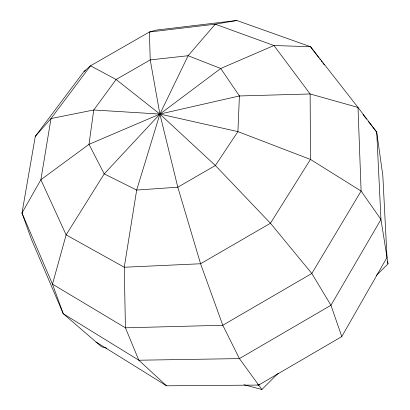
<?xml version="1.0" encoding="UTF-8"?>
<svg xmlns="http://www.w3.org/2000/svg" width="410" height="410" viewBox="0 0 410 410"><rect width="100%" height="100%" fill="white"/><g stroke="black" fill="none" stroke-linecap="round" stroke-linejoin="round"><path stroke-width="0.61" d="M96.063 342.017L166.537 385.805L258.679 385.072L341.786 336.584L387.004 257.439L382.827 175.613L376.723 132.123L358.017 107.44L310.529 46.73L236.842 20.5L155.897 30.166L149.378 32.021L90.538 65.79L84.035 71.412L35.306 136.335L21.981 213.041L31.339 239.097L63.232 313.696L101.608 346.798L106.559 348.116M35.306 136.335L50.999 118.546L90.538 65.79L116.107 79.509L159.89 114.072L215.363 165.496L270.451 223.245L311.815 273.48L330.957 305.271L341.786 336.584M243.955 384.718L261.903 389.5L278.236 373.223M376.226 275.576L388.019 263.82L380.962 219.463L376.723 132.123L368.498 121.601M259.586 384.17L258.679 385.072L257.444 384.744M84.035 71.412L85.69 70.458M236.842 20.5L215.229 24.18L149.378 32.021L150.229 59.906L159.89 114.072L177.807 187.196L200.582 263.758L222.794 325.253L239.409 358.601L261.903 389.5M166.537 385.805L138.816 360.221L63.232 313.696L52.485 284.156L21.981 213.041L40.877 179.729L50.999 118.546L93.741 109.988L159.89 114.072L237.918 131.615L310.472 159.434L361.102 191.05L380.962 219.463L330.957 305.271L239.409 358.601L138.816 360.221L125.429 327.821L124.266 267.238L136.673 190.066L159.89 114.072L188.118 55.729L215.229 24.18L273.941 45.52L310.529 46.73L318.565 57.354M363.019 114.585L366.54 119.095M319.713 58.876L320.482 59.886M321.245 60.895L322.009 61.91M322.778 62.92L324.305 64.944M387.173 261.406L388.019 263.82M239.414 95.96L237.918 131.615L215.363 165.496L177.807 187.196L136.673 190.066L104.232 173.896L88.996 144.34L93.741 109.988L116.107 79.509L150.229 59.906L188.118 55.729L220.749 68.49L239.414 95.96L310.134 93.962L358.017 107.44L361.102 191.05L311.815 273.48L222.794 325.253L125.429 327.821L52.485 284.156L66.118 234.868L104.232 173.896L159.89 114.072L220.749 68.49L273.941 45.52L310.134 93.962L310.472 159.434L270.451 223.245L200.582 263.758L124.266 267.238L66.118 234.868L40.877 179.729L88.996 144.34L159.89 114.072L239.414 95.96"/></g></svg>
